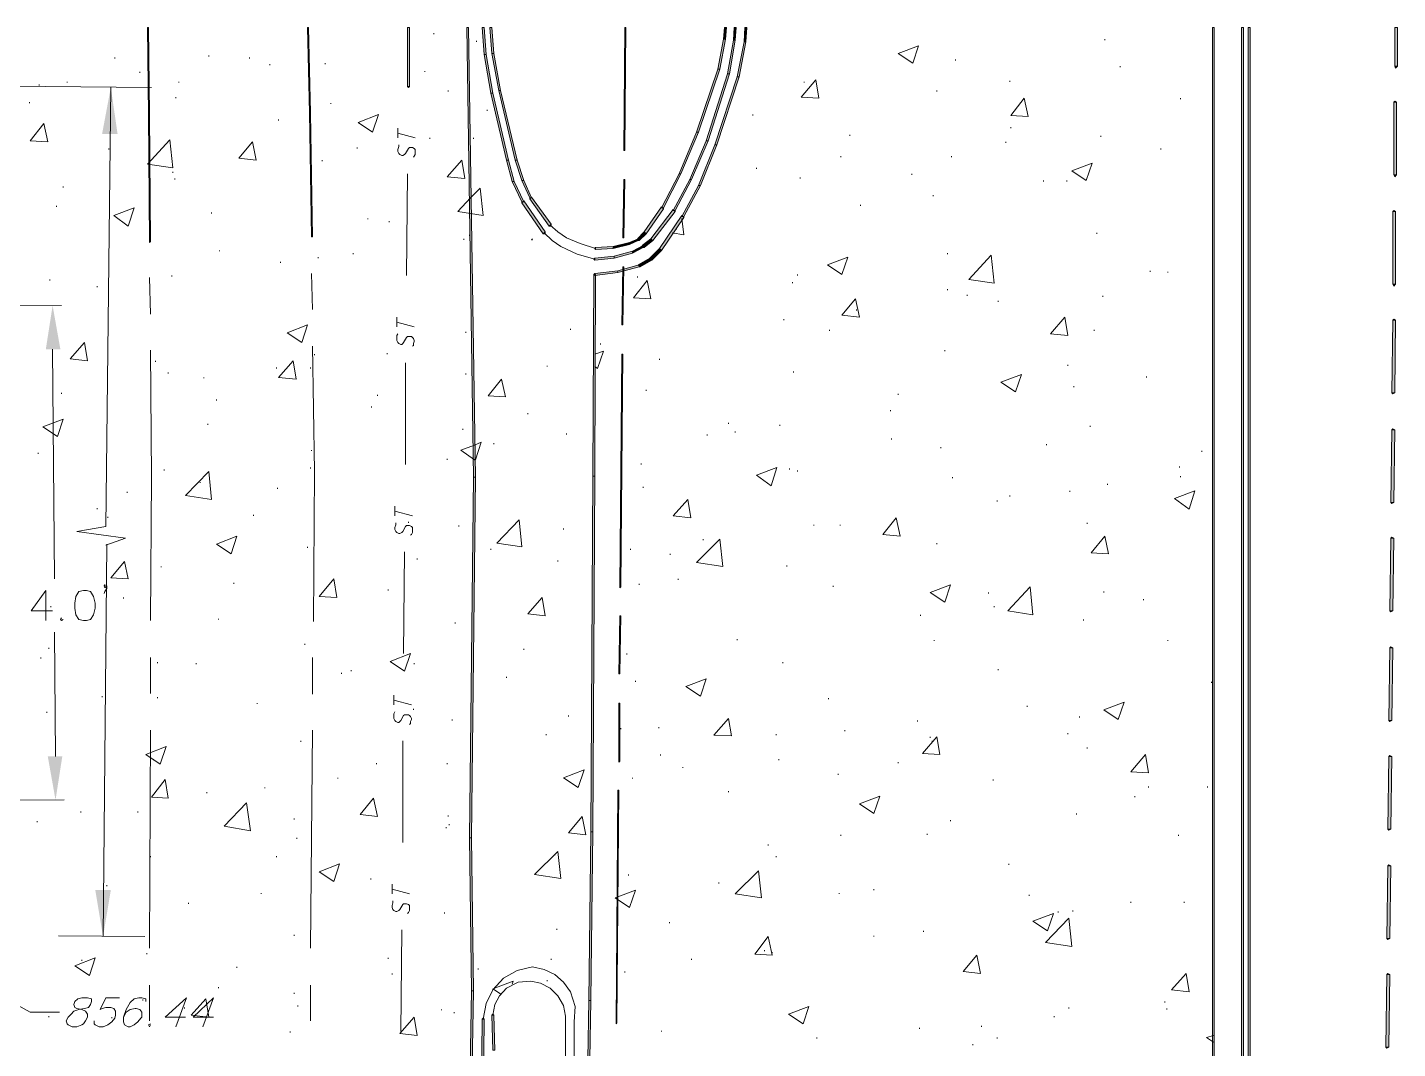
# Model space of a CAD drawing. Header units: inches. Extents: x 10 to 486, y 7 to 426.
# Drawn here: x 391.9 to 486.1, y 355.9 to 426.2 of the extents above; entities that cross this region are included whole.
import ezdxf

# ---------------------------------------------------------------- set-up
doc = ezdxf.new("R2010")
doc.units = ezdxf.units.IN
doc.header["$LTSCALE"] = 3
doc.header["$MEASUREMENT"] = 0
doc.layers.add('PDF_Geometry', color=7, linetype='Continuous', true_color=0x999999)
doc.layers.add('PDF_Solid Fills', color=7, linetype='Continuous')

msp = doc.modelspace()

# ---------------------------------------------------------------- hatches: boundary and pattern name
at = {"layer": 'PDF_Solid Fills', "true_color": 0x999999, "transparency": 33554559}
msp.add_hatch(color=253, dxfattribs=at).paths.add_polyline_path([(418.143, 422.083), (418.21, 422.083), (418.21, 426.15), (418.077, 426.15), (418.077, 422.083)])
at = {"layer": 'PDF_Solid Fills', "true_color": 0x767676, "transparency": 33554559}
for points in [[(473.477, 426.15), (473.41, 426.15), (473.41, 340.55), (473.543, 340.55), (473.543, 426.15)], [(475.477, 426.15), (475.41, 426.15), (475.41, 340.55), (475.543, 340.55), (475.543, 426.15)], [(475.943, 426.15), (475.877, 426.15), (475.877, 340.55), (476.01, 340.55), (476.01, 426.15)], [(439.477, 423.283), (439.543, 423.283), (439.943, 425.35), (439.81, 425.35), (439.41, 423.283)], [(440.143, 422.95), (440.21, 422.95), (440.61, 425.283), (440.477, 425.283), (440.077, 422.95)], [(440.81, 422.75), (440.877, 422.75), (441.343, 425.15), (441.21, 425.15), (440.743, 422.75)], [(423.877, 421.617), (423.943, 421.617), (423.477, 424.283), (423.343, 424.283), (423.81, 421.617)], [(424.41, 421.817), (424.477, 421.817), (424.01, 424.35), (423.877, 424.35), (424.343, 421.817)], [(438.01, 418.95), (438.077, 418.95), (439.543, 423.283), (439.41, 423.283), (437.943, 418.95)], [(438.677, 418.35), (438.743, 418.35), (440.21, 422.95), (440.077, 422.95), (438.61, 418.35)], [(439.277, 418.083), (439.343, 418.083), (440.877, 422.75), (440.743, 422.75), (439.21, 418.083)], [(424.943, 417.017), (425.01, 417.017), (423.943, 421.617), (423.81, 421.617), (424.877, 417.017)], [(425.543, 417.017), (425.61, 417.017), (424.477, 421.817), (424.343, 421.817), (425.477, 417.017)], [(436.81, 416.083), (436.877, 416.083), (438.077, 418.95), (437.943, 418.95), (436.743, 416.083)], [(437.543, 415.683), (437.61, 415.683), (438.743, 418.35), (438.61, 418.35), (437.477, 415.683)], [(438.143, 415.283), (438.21, 415.283), (439.343, 418.083), (439.21, 418.083), (438.077, 415.283)], [(425.343, 415.55), (425.41, 415.55), (425.01, 417.017), (424.877, 417.017), (425.277, 415.55)], [(426.01, 415.617), (426.077, 415.617), (425.61, 417.017), (425.477, 417.017), (425.943, 415.617)], [(426.01, 414.15), (426.077, 414.15), (425.41, 415.55), (425.277, 415.55), (425.943, 414.15)], [(426.543, 414.417), (426.61, 414.417), (426.077, 415.617), (425.943, 415.617), (426.477, 414.417)], [(435.61, 413.75), (435.677, 413.75), (436.877, 416.083), (436.743, 416.083), (435.543, 413.75)], [(436.41, 413.55), (436.477, 413.55), (437.61, 415.683), (437.477, 415.683), (436.343, 413.55)], [(427.877, 412.55), (427.943, 412.617), (426.61, 414.483), (426.543, 414.417), (426.477, 414.35), (427.81, 412.483)], [(437.01, 413.15), (437.077, 413.15), (438.21, 415.283), (438.077, 415.283), (436.943, 413.15)], [(427.477, 412.017), (427.543, 412.083), (426.077, 414.217), (426.01, 414.15), (425.943, 414.083), (427.41, 411.95)], [(434.41, 412.017), (434.477, 411.95), (435.677, 413.683), (435.61, 413.75), (435.543, 413.817), (434.343, 412.083)], [(434.877, 411.55), (434.943, 411.483), (436.477, 413.483), (436.41, 413.55), (436.343, 413.617), (434.81, 411.617)], [(435.477, 410.883), (435.543, 410.817), (437.077, 413.083), (437.01, 413.15), (436.943, 413.217), (435.41, 410.95)], [(433.943, 411.55), (434.01, 411.483), (434.477, 411.95), (434.41, 412.017), (434.343, 412.083), (433.877, 411.617)], [(431.01, 410.95), (431.01, 410.883), (432.21, 410.95), (432.21, 411.083), (431.01, 411.017)], [(432.21, 411.017), (432.21, 410.95), (433.343, 411.217), (433.343, 411.35), (432.21, 411.083)], [(432.277, 410.35), (432.277, 410.283), (433.543, 410.617), (433.543, 410.75), (432.277, 410.417)], [(433.343, 411.283), (433.343, 411.217), (433.943, 411.483), (433.943, 411.617), (433.343, 411.35)], [(433.543, 410.683), (433.543, 410.617), (434.277, 411.017), (434.277, 411.15), (433.543, 410.75)], [(434.277, 411.083), (434.343, 411.017), (434.943, 411.483), (434.877, 411.55), (434.81, 411.617), (434.21, 411.15)], [(434.81, 410.217), (434.877, 410.15), (435.543, 410.817), (435.477, 410.883), (435.41, 410.95), (434.743, 410.283)], [(430.943, 410.217), (430.943, 410.15), (432.277, 410.283), (432.277, 410.417), (430.943, 410.283)], [(432.543, 409.35), (432.543, 409.283), (434.01, 409.683), (434.01, 409.817), (432.543, 409.417)], [(434.01, 409.75), (434.077, 409.683), (434.877, 410.15), (434.81, 410.217), (434.743, 410.283), (433.943, 409.817)], [(430.877, 395.283), (430.943, 395.283), (431.01, 409.15), (430.877, 409.15), (430.81, 395.283)], [(430.943, 409.15), (430.943, 409.083), (432.543, 409.283), (432.543, 409.417), (430.943, 409.217)], [(422.41, 370.417), (422.477, 370.417), (422.743, 395.217), (422.61, 395.217), (422.343, 370.417)], [(430.743, 370.817), (430.81, 370.817), (430.943, 395.283), (430.81, 395.283), (430.677, 370.817)], [(422.543, 359.883), (422.61, 359.883), (422.477, 370.417), (422.343, 370.417), (422.477, 359.883)], [(430.61, 359.217), (430.677, 359.217), (430.81, 370.817), (430.677, 370.817), (430.543, 359.217)], [(422.277, 344.217), (422.343, 344.217), (422.61, 359.883), (422.477, 359.883), (422.21, 344.217)], [(430.343, 343.083), (430.41, 343.083), (430.677, 359.217), (430.543, 359.217), (430.277, 343.083)]]:
    msp.add_hatch(color=8, dxfattribs=at).paths.add_polyline_path(points)
at = {"layer": 'PDF_Solid Fills', "transparency": 33554559}
for points in [[(486.01, 423.483), (486.143, 423.483), (486.143, 426.15), (485.943, 426.15), (485.943, 423.483)], [(485.943, 416.017), (486.077, 416.017), (486.077, 421.017), (485.877, 421.017), (485.877, 416.017)], [(485.877, 408.483), (486.01, 408.483), (486.01, 413.483), (485.81, 413.483), (485.81, 408.483)], [(485.81, 401.017), (485.943, 401.017), (486.01, 406.017), (485.81, 406.017), (485.743, 401.017)], [(485.743, 393.483), (485.877, 393.483), (485.943, 398.483), (485.743, 398.483), (485.677, 393.483)], [(485.677, 386.017), (485.81, 386.017), (485.877, 391.017), (485.677, 391.017), (485.61, 386.017)], [(485.61, 378.483), (485.743, 378.483), (485.81, 383.483), (485.61, 383.483), (485.543, 378.483)], [(485.543, 371.017), (485.677, 371.017), (485.743, 376.017), (485.543, 376.017), (485.477, 371.017)], [(485.477, 363.483), (485.61, 363.483), (485.677, 368.483), (485.477, 368.483), (485.41, 363.483)], [(485.41, 356.017), (485.543, 356.017), (485.61, 361.017), (485.41, 361.017), (485.343, 356.017)]]:
    msp.add_hatch(color=256, dxfattribs=at).paths.add_polyline_path(points)

# ---------------------------------------------------------------- linework, layer by layer
at = {"layer": 'PDF_Geometry', "color": 7, "lineweight": 5}
for points in [[(400.343, 420.15), (400.277, 426.15), (400.21, 426.15), (400.277, 420.15)], [(411.41, 420.283), (411.277, 426.15), (411.21, 426.15), (411.343, 420.283)], [(433.01, 417.683), (433.077, 426.15), (433.01, 426.15), (432.943, 417.683)], [(486.01, 423.483), (486.143, 423.483), (486.143, 426.15), (485.943, 426.15), (485.943, 423.483)], [(400.41, 411.417), (400.343, 420.15), (400.277, 420.15), (400.343, 411.417)], [(411.543, 411.75), (411.41, 420.283), (411.343, 420.283), (411.477, 411.75)], [(485.943, 416.017), (486.077, 416.017), (486.077, 421.017), (485.877, 421.017), (485.877, 416.017)], [(432.943, 411.683), (433.01, 415.683), (432.943, 415.683), (432.877, 411.683)], [(485.877, 408.483), (486.01, 408.483), (486.01, 413.483), (485.81, 413.483), (485.81, 408.483)], [(432.877, 405.683), (432.943, 409.683), (432.877, 409.683), (432.81, 405.683)], [(485.81, 401.017), (485.943, 401.017), (486.01, 406.017), (485.81, 406.017), (485.743, 401.017)], [(432.743, 387.683), (432.877, 403.683), (432.81, 403.683), (432.677, 387.683)], [(485.743, 393.483), (485.877, 393.483), (485.943, 398.483), (485.743, 398.483), (485.677, 393.483)], [(485.677, 386.017), (485.81, 386.017), (485.877, 391.017), (485.677, 391.017), (485.61, 386.017)], [(432.677, 381.683), (432.743, 385.683), (432.677, 385.683), (432.61, 381.683)], [(485.61, 378.483), (485.743, 378.483), (485.81, 383.483), (485.61, 383.483), (485.543, 378.483)], [(432.61, 379.683), (432.61, 375.683), (432.677, 375.683), (432.677, 379.683)], [(485.543, 371.017), (485.677, 371.017), (485.743, 376.017), (485.543, 376.017), (485.477, 371.017)], [(432.477, 357.683), (432.61, 373.683), (432.543, 373.683), (432.41, 357.683)], [(485.477, 363.483), (485.61, 363.483), (485.677, 368.483), (485.477, 368.483), (485.41, 363.483)], [(485.41, 356.017), (485.543, 356.017), (485.61, 361.017), (485.41, 361.017), (485.343, 356.017)]]:
    msp.add_lwpolyline(points, close=True, dxfattribs=at)
for points in [[(400.21, 426.15), (400.277, 426.15)], [(411.21, 426.15), (411.277, 426.15)], [(433.01, 426.15), (433.077, 426.15)], [(486.143, 423.483), (486.01, 423.35), (485.943, 423.483)], [(485.877, 421.017), (485.943, 421.083), (486.077, 421.017)], [(400.343, 420.15), (400.343, 420.15)], [(411.41, 420.283), (411.41, 420.283)], [(433.01, 417.683), (432.943, 417.683)], [(432.943, 415.683), (433.01, 415.683)], [(486.077, 416.017), (485.943, 415.883), (485.877, 416.017)], [(485.81, 413.483), (485.877, 413.55), (486.01, 413.483)], [(411.543, 411.75), (411.477, 411.75)], [(432.943, 411.683), (432.877, 411.683)], [(400.41, 411.417), (400.343, 411.35), (400.343, 411.417)], [(432.877, 409.683), (432.943, 409.683)], [(486.01, 408.483), (485.877, 408.35), (485.81, 408.483)], [(485.81, 406.017), (485.877, 406.083), (486.01, 406.017)], [(432.877, 405.683), (432.81, 405.683)], [(432.81, 403.683), (432.877, 403.683)], [(485.943, 401.017), (485.81, 400.95), (485.743, 401.017)], [(485.743, 398.483), (485.81, 398.55), (485.943, 398.483)], [(485.877, 393.483), (485.743, 393.417), (485.677, 393.483)], [(485.677, 391.017), (485.743, 391.083), (485.877, 391.017)], [(432.743, 387.683), (432.677, 387.617), (432.677, 387.683)], [(432.677, 385.683), (432.743, 385.683)], [(485.81, 386.017), (485.677, 385.95), (485.61, 386.017)], [(485.61, 383.483), (485.677, 383.55), (485.81, 383.483)], [(432.677, 381.683), (432.61, 381.683)], [(432.61, 379.683), (432.677, 379.683)], [(485.743, 378.483), (485.61, 378.417), (485.543, 378.483)], [(485.543, 376.017), (485.61, 376.083), (485.743, 376.017)], [(432.677, 375.683), (432.61, 375.617), (432.61, 375.683)], [(432.543, 373.683), (432.61, 373.683)], [(485.677, 371.017), (485.543, 370.95), (485.477, 371.017)], [(485.477, 368.483), (485.543, 368.55), (485.677, 368.483)], [(485.61, 363.483), (485.477, 363.417), (485.41, 363.483)], [(485.41, 361.017), (485.477, 361.083), (485.61, 361.017)], [(432.477, 357.683), (432.41, 357.617), (432.41, 357.683)], [(485.543, 356.017), (485.41, 355.95), (485.343, 356.017)]]:
    msp.add_lwpolyline(points, dxfattribs=at)
at = {"layer": 'PDF_Geometry', "lineweight": 5}
msp.add_lwpolyline([(418.143, 422.083), (418.21, 422.083), (418.21, 426.15), (418.077, 426.15), (418.077, 422.083)], close=True, dxfattribs=at)
at = {"layer": 'PDF_Geometry', "color": 8, "lineweight": 5, "true_color": 0x767676}
for points in [[(422.677, 395.217), (422.743, 395.217), (422.277, 426.15), (422.143, 426.15), (422.61, 395.217)], [(423.41, 424.283), (423.477, 424.283), (423.343, 426.15), (423.21, 426.15), (423.343, 424.283)], [(423.943, 424.35), (424.01, 424.35), (423.877, 426.15), (423.743, 426.15), (423.877, 424.35)], [(439.877, 425.35), (439.943, 425.35), (440.01, 426.15), (439.877, 426.15), (439.81, 425.35)], [(440.543, 425.283), (440.61, 425.283), (440.677, 426.15), (440.543, 426.15), (440.477, 425.283)], [(441.277, 425.15), (441.343, 425.15), (441.41, 426.15), (441.277, 426.15), (441.21, 425.15)], [(473.477, 426.15), (473.41, 426.15), (473.41, 340.55), (473.543, 340.55), (473.543, 426.15)], [(475.477, 426.15), (475.41, 426.15), (475.41, 340.55), (475.543, 340.55), (475.543, 426.15)], [(475.943, 426.15), (475.877, 426.15), (475.877, 340.55), (476.01, 340.55), (476.01, 426.15)], [(439.477, 423.283), (439.543, 423.283), (439.943, 425.35), (439.81, 425.35), (439.41, 423.283)], [(440.143, 422.95), (440.21, 422.95), (440.61, 425.283), (440.477, 425.283), (440.077, 422.95)], [(440.81, 422.75), (440.877, 422.75), (441.343, 425.15), (441.21, 425.15), (440.743, 422.75)], [(423.877, 421.617), (423.943, 421.617), (423.477, 424.283), (423.343, 424.283), (423.81, 421.617)], [(424.41, 421.817), (424.477, 421.817), (424.01, 424.35), (423.877, 424.35), (424.343, 421.817)], [(438.01, 418.95), (438.077, 418.95), (439.543, 423.283), (439.41, 423.283), (437.943, 418.95)], [(438.677, 418.35), (438.743, 418.35), (440.21, 422.95), (440.077, 422.95), (438.61, 418.35)], [(439.277, 418.083), (439.343, 418.083), (440.877, 422.75), (440.743, 422.75), (439.21, 418.083)], [(424.943, 417.017), (425.01, 417.017), (423.943, 421.617), (423.81, 421.617), (424.877, 417.017)], [(425.543, 417.017), (425.61, 417.017), (424.477, 421.817), (424.343, 421.817), (425.477, 417.017)], [(436.81, 416.083), (436.877, 416.083), (438.077, 418.95), (437.943, 418.95), (436.743, 416.083)], [(437.543, 415.683), (437.61, 415.683), (438.743, 418.35), (438.61, 418.35), (437.477, 415.683)], [(438.143, 415.283), (438.21, 415.283), (439.343, 418.083), (439.21, 418.083), (438.077, 415.283)], [(425.343, 415.55), (425.41, 415.55), (425.01, 417.017), (424.877, 417.017), (425.277, 415.55)], [(426.01, 415.617), (426.077, 415.617), (425.61, 417.017), (425.477, 417.017), (425.943, 415.617)], [(426.01, 414.15), (426.077, 414.15), (425.41, 415.55), (425.277, 415.55), (425.943, 414.15)], [(426.543, 414.417), (426.61, 414.417), (426.077, 415.617), (425.943, 415.617), (426.477, 414.417)], [(435.61, 413.75), (435.677, 413.75), (436.877, 416.083), (436.743, 416.083), (435.543, 413.75)], [(436.41, 413.55), (436.477, 413.55), (437.61, 415.683), (437.477, 415.683), (436.343, 413.55)], [(427.877, 412.55), (427.943, 412.617), (426.61, 414.483), (426.543, 414.417), (426.477, 414.35), (427.81, 412.483)], [(437.01, 413.15), (437.077, 413.15), (438.21, 415.283), (438.077, 415.283), (436.943, 413.15)], [(427.477, 412.017), (427.543, 412.083), (426.077, 414.217), (426.01, 414.15), (425.943, 414.083), (427.41, 411.95)], [(434.41, 412.017), (434.477, 411.95), (435.677, 413.683), (435.61, 413.75), (435.543, 413.817), (434.343, 412.083)], [(434.877, 411.55), (434.943, 411.483), (436.477, 413.483), (436.41, 413.55), (436.343, 413.617), (434.81, 411.617)], [(435.477, 410.883), (435.543, 410.817), (437.077, 413.083), (437.01, 413.15), (436.943, 413.217), (435.41, 410.95)], [(433.943, 411.55), (434.01, 411.483), (434.477, 411.95), (434.41, 412.017), (434.343, 412.083), (433.877, 411.617)], [(434.477, 411.95), (434.477, 411.95), (434.41, 412.017)], [(431.01, 410.95), (431.01, 410.883), (432.21, 410.95), (432.21, 411.083), (431.01, 411.017)], [(432.21, 411.017), (432.21, 410.95), (433.343, 411.217), (433.343, 411.35), (432.21, 411.083)], [(432.277, 410.35), (432.277, 410.283), (433.543, 410.617), (433.543, 410.75), (432.277, 410.417)], [(433.343, 411.283), (433.343, 411.217), (433.943, 411.483), (433.943, 411.617), (433.343, 411.35)], [(433.543, 410.683), (433.543, 410.617), (434.277, 411.017), (434.277, 411.15), (433.543, 410.75)], [(434.277, 411.083), (434.343, 411.017), (434.943, 411.483), (434.877, 411.55), (434.81, 411.617), (434.21, 411.15)], [(434.81, 410.217), (434.877, 410.15), (435.543, 410.817), (435.477, 410.883), (435.41, 410.95), (434.743, 410.283)], [(434.943, 411.483), (434.943, 411.483), (434.877, 411.55)], [(435.543, 410.817), (435.543, 410.817), (435.477, 410.883)], [(430.943, 410.217), (430.943, 410.15), (432.277, 410.283), (432.277, 410.417), (430.943, 410.283)], [(432.543, 409.35), (432.543, 409.283), (434.01, 409.683), (434.01, 409.817), (432.543, 409.417)], [(434.01, 409.75), (434.077, 409.683), (434.877, 410.15), (434.81, 410.217), (434.743, 410.283), (433.943, 409.817)], [(434.877, 410.15), (434.877, 410.15), (434.81, 410.217)], [(430.877, 395.283), (430.943, 395.283), (431.01, 409.15), (430.877, 409.15), (430.81, 395.283)], [(430.943, 409.15), (430.943, 409.083), (432.543, 409.283), (432.543, 409.417), (430.943, 409.217)], [(422.41, 370.417), (422.477, 370.417), (422.743, 395.217), (422.61, 395.217), (422.343, 370.417)], [(430.743, 370.817), (430.81, 370.817), (430.943, 395.283), (430.81, 395.283), (430.677, 370.817)], [(422.543, 359.883), (422.61, 359.883), (422.477, 370.417), (422.343, 370.417), (422.477, 359.883)], [(430.61, 359.217), (430.677, 359.217), (430.81, 370.817), (430.677, 370.817), (430.543, 359.217)], [(422.277, 344.217), (422.343, 344.217), (422.61, 359.883), (422.477, 359.883), (422.21, 344.217)], [(430.343, 343.083), (430.41, 343.083), (430.677, 359.217), (430.543, 359.217), (430.277, 343.083)], [(423.943, 355.817), (424.077, 355.817), (424.01, 358.217), (423.877, 358.217)], [(423.077, 344.15), (423.21, 344.15), (423.343, 357.95), (423.21, 357.95)]]:
    msp.add_lwpolyline(points, close=True, dxfattribs=at)
at = {"layer": 'PDF_Geometry', "lineweight": 13}
for points in [[(419.877, 425.75), (419.877, 425.683)], [(422.81, 425.217), (422.81, 425.15)], [(466.01, 425.35), (466.01, 425.283)], [(397.943, 424.083), (397.943, 424.017)], [(404.41, 424.217), (404.41, 424.15)], [(407.21, 424.083), (407.21, 424.017)], [(455.743, 423.95), (455.743, 423.883)], [(399.677, 423.083), (399.677, 423.017)], [(408.61, 423.617), (408.61, 423.55)], [(412.41, 423.683), (412.41, 423.617)], [(419.277, 423.15), (419.277, 423.083)], [(467.077, 423.483), (467.077, 423.417)], [(392.743, 422.217), (392.743, 422.15)], [(394.677, 422.417), (394.677, 422.35)], [(402.343, 422.417), (402.343, 422.35)], [(445.343, 422.417), (445.343, 422.35)], [(459.477, 422.483), (459.477, 422.417)], [(402.143, 421.35), (402.143, 421.283)], [(420.877, 421.817), (420.877, 421.75)], [(454.477, 421.817), (454.477, 421.75)], [(471.21, 421.283), (471.21, 421.217)], [(392.077, 421.017), (392.077, 420.95)], [(412.81, 420.95), (412.81, 420.883)], [(423.543, 420.483), (423.543, 420.417)], [(441.81, 420.15), (441.81, 420.083)], [(409.21, 419.817), (409.21, 419.75)], [(417.41, 418.55), (417.41, 419.217)], [(459.543, 419.283), (459.543, 419.217)], [(418.61, 418.55), (417.41, 418.883)], [(419.61, 418.55), (419.61, 418.483)], [(422.61, 418.55), (422.61, 418.483)], [(448.477, 418.75), (448.477, 418.683)], [(459.21, 418.283), (459.21, 418.217)], [(465.743, 418.683), (465.743, 418.617)], [(397.543, 417.817), (397.543, 417.75)], [(414.61, 417.883), (414.61, 417.817)], [(418.477, 417.217), (418.543, 417.283), (418.61, 417.417), (418.61, 417.75), (418.543, 417.817), (418.41, 417.883), (418.21, 417.883), (418.143, 417.817), (417.943, 417.483), (417.877, 417.417), (417.743, 417.35), (417.677, 417.35), (417.543, 417.417), (417.477, 417.483), (417.41, 417.617), (417.41, 417.75), (417.477, 417.95), (417.477, 418.083)], [(469.877, 417.817), (469.877, 417.75)], [(412.21, 417.017), (412.21, 416.95)], [(442.077, 416.483), (442.077, 416.417)], [(447.877, 417.283), (447.877, 417.217)], [(455.477, 417.283), (455.477, 417.217)], [(401.943, 416.217), (401.943, 416.15)], [(402.077, 415.75), (402.077, 415.683)], [(418.01, 409.083), (418.077, 416.083)], [(445.077, 415.817), (445.077, 415.75)], [(452.743, 416.083), (452.743, 416.017)], [(461.81, 415.617), (461.81, 415.55)], [(463.41, 415.617), (463.41, 415.55)], [(394.41, 415.217), (394.41, 415.15)], [(454.21, 414.617), (454.21, 414.55)], [(393.943, 413.883), (393.943, 413.817)], [(449.21, 413.95), (449.21, 413.883)], [(404.61, 413.417), (404.61, 413.35)], [(415.343, 413.017), (415.343, 412.95)], [(416.81, 412.817), (416.81, 412.75)], [(436.277, 412.017), (437.077, 411.883), (436.943, 413.017)], [(422.343, 411.883), (422.343, 411.817)], [(436.543, 412.283), (436.543, 412.217)], [(465.477, 412.017), (465.477, 411.95)], [(405.143, 410.817), (405.143, 410.75)], [(421.943, 411.617), (421.943, 411.55)], [(426.677, 411.55), (426.61, 411.55), (426.677, 411.617)], [(409.343, 410.017), (409.343, 409.95)], [(411.943, 410.35), (411.943, 410.283)], [(414.343, 410.617), (414.343, 410.55)], [(455.21, 410.617), (455.21, 410.55)], [(401.877, 409.083), (401.877, 409.017)], [(433.877, 409.017), (433.877, 408.95)], [(444.877, 409.15), (444.877, 409.083)], [(469.143, 409.417), (469.143, 409.35)], [(470.343, 409.35), (470.343, 409.283)], [(393.477, 408.817), (393.477, 408.75)], [(396.743, 408.35), (396.743, 408.283)], [(444.543, 408.617), (444.543, 408.55)], [(455.21, 408.15), (455.21, 408.083)], [(434.743, 407.883), (434.743, 407.817)], [(456.543, 407.75), (456.543, 407.683)], [(458.677, 407.35), (458.677, 407.283)], [(465.877, 407.683), (465.877, 407.617)], [(417.343, 405.55), (417.343, 406.217)], [(443.943, 406.083), (443.943, 406.017)], [(448.943, 406.75), (448.943, 406.683)], [(418.543, 405.55), (417.343, 405.883)], [(418.41, 404.217), (418.477, 404.283), (418.477, 404.417), (418.543, 404.55), (418.543, 404.617), (418.477, 404.75), (418.41, 404.817), (418.343, 404.883), (418.077, 404.883), (418.01, 404.817), (417.81, 404.483), (417.743, 404.417), (417.677, 404.35), (417.61, 404.35), (417.477, 404.417), (417.41, 404.483), (417.343, 404.617), (417.343, 404.95), (417.41, 405.083)], [(422.077, 405.217), (422.077, 405.15)], [(429.277, 405.417), (429.277, 405.35)], [(447.077, 405.35), (447.077, 405.283)], [(465.277, 405.35), (465.277, 405.283)], [(431.343, 404.417), (431.343, 404.35)], [(400.743, 403.217), (400.743, 403.15)], [(411.677, 403.683), (411.677, 403.617)], [(416.677, 403.75), (416.677, 403.683)], [(430.943, 403.683), (431.543, 403.883), (431.143, 402.683), (430.943, 402.817)], [(435.41, 403.35), (435.41, 403.283)], [(455.01, 403.95), (455.01, 403.883)], [(401.61, 402.417), (401.61, 402.35)], [(409.077, 402.75), (409.077, 402.683)], [(411.41, 402.75), (411.41, 402.683)], [(417.943, 396.083), (417.943, 403.083)], [(422.077, 402.35), (422.077, 402.283)], [(427.677, 402.883), (427.677, 402.817)], [(444.61, 402.483), (444.61, 402.417)], [(463.477, 402.95), (463.477, 402.883)], [(404.077, 402.083), (404.077, 402.017)], [(463.877, 401.483), (463.877, 401.417)], [(468.877, 402.15), (468.877, 402.083)], [(394.277, 401.017), (394.277, 400.95)], [(404.943, 400.55), (404.943, 400.483)], [(416.01, 400.883), (416.01, 400.817)], [(434.477, 401.217), (434.477, 401.15)], [(451.81, 400.95), (451.81, 400.883)], [(415.61, 400.083), (415.61, 400.017)], [(426.343, 399.617), (426.343, 399.55)], [(451.277, 399.817), (451.277, 399.75)], [(404.343, 398.883), (404.343, 398.817)], [(421.877, 398.55), (421.877, 398.483)], [(440.143, 398.95), (440.143, 398.883)], [(443.677, 398.817), (443.677, 398.75)], [(465.01, 398.75), (465.01, 398.683)], [(424.01, 397.55), (424.01, 397.483)], [(429.01, 398.217), (429.01, 398.15)], [(438.677, 398.15), (438.677, 398.083)], [(440.61, 398.35), (440.61, 398.283)], [(451.343, 397.883), (451.343, 397.817)], [(392.677, 396.883), (392.677, 396.817)], [(411.477, 397.083), (411.477, 397.017)], [(454.743, 397.283), (454.743, 397.217)], [(462.01, 397.483), (462.01, 397.417)], [(472.677, 397.017), (472.677, 396.95)], [(401.343, 395.75), (401.343, 395.683)], [(411.41, 395.883), (411.41, 395.817)], [(420.81, 396.483), (420.81, 396.417)], [(434.143, 396.15), (434.143, 396.083)], [(444.343, 395.817), (444.343, 395.75)], [(444.877, 395.683), (444.877, 395.617)], [(471.143, 395.95), (471.143, 395.883)], [(403.81, 394.883), (403.81, 394.817)], [(455.543, 395.217), (455.543, 395.15)], [(466.21, 394.75), (466.21, 394.683)], [(471.21, 395.283), (471.21, 395.217)], [(398.81, 394.217), (398.81, 394.15)], [(409.143, 394.483), (409.143, 394.417)], [(434.277, 394.55), (434.277, 394.483)], [(459.477, 393.95), (459.477, 393.883)], [(463.61, 394.283), (463.61, 394.217)], [(396.743, 393.083), (396.743, 393.017)], [(417.21, 392.55), (417.21, 393.217)], [(418.41, 392.55), (417.21, 392.883)], [(458.61, 393.617), (458.61, 393.55)], [(397.477, 392.483), (397.477, 392.417)], [(407.477, 392.617), (407.477, 392.55)], [(418.277, 391.217), (418.343, 391.283), (418.41, 391.417), (418.41, 391.75), (418.343, 391.817), (418.21, 391.883), (418.01, 391.883), (417.943, 391.817), (417.743, 391.483), (417.677, 391.417), (417.543, 391.35), (417.477, 391.35), (417.343, 391.417), (417.277, 391.483), (417.21, 391.617), (417.21, 391.75), (417.277, 391.95), (417.277, 392.083)], [(418.143, 392.15), (418.143, 392.083)], [(421.61, 391.883), (421.61, 391.817)], [(446.01, 391.95), (446.01, 391.883)], [(447.81, 391.95), (447.81, 391.883)], [(464.81, 392.083), (464.81, 392.017)], [(428.81, 391.683), (428.81, 391.617)], [(438.41, 390.95), (438.41, 390.883)], [(411.21, 390.417), (411.21, 390.35)], [(417.81, 383.083), (417.877, 390.083)], [(423.81, 390.283), (423.81, 390.217)], [(433.41, 390.283), (433.41, 390.217)], [(454.477, 390.683), (454.477, 390.617)], [(401.143, 389.083), (401.143, 389.017)], [(418.743, 389.617), (418.743, 389.55)], [(428.41, 389.483), (428.41, 389.417)], [(436.143, 389.95), (436.143, 389.883)], [(444.143, 389.15), (444.143, 389.083)], [(436.677, 388.217), (436.677, 388.15)], [(406.143, 387.95), (406.143, 387.883)], [(416.743, 387.483), (416.743, 387.417)], [(434.01, 387.883), (434.01, 387.817)], [(447.343, 387.75), (447.343, 387.683)], [(458.01, 387.283), (458.01, 387.217)], [(465.943, 387.35), (465.943, 387.283)], [(393.543, 386.35), (393.543, 386.283)], [(398.543, 386.95), (398.543, 386.883)], [(458.41, 386.35), (458.41, 386.283)], [(468.677, 386.817), (468.677, 386.75)], [(405.077, 385.483), (405.077, 385.417)], [(453.343, 385.75), (453.343, 385.683)], [(464.543, 385.417), (464.543, 385.35)], [(421.343, 385.217), (421.343, 385.15)], [(393.41, 383.483), (393.41, 383.417)], [(411.01, 383.75), (411.01, 383.683)], [(426.077, 383.417), (426.077, 383.35)], [(440.743, 384.083), (440.743, 384.017)], [(454.277, 384.017), (454.277, 383.95)], [(470.343, 384.017), (470.343, 383.95)], [(392.877, 382.817), (392.877, 382.75)], [(400.877, 382.483), (400.877, 382.417)], [(433.143, 383.083), (433.143, 383.017)], [(443.877, 382.483), (443.877, 382.417)], [(403.543, 382.417), (403.543, 382.35)], [(413.543, 381.75), (413.543, 381.683)], [(414.21, 381.95), (414.21, 381.883)], [(418.543, 382.417), (418.543, 382.35)], [(458.677, 382.017), (458.677, 381.95)], [(424.877, 381.483), (424.877, 381.417)], [(433.743, 381.217), (433.743, 381.15)], [(473.343, 381.15), (473.343, 381.083)], [(397.077, 380.15), (397.077, 380.083)], [(400.877, 380.083), (400.877, 380.017)], [(407.743, 379.683), (407.743, 379.617)], [(417.143, 379.55), (417.143, 380.217)], [(418.343, 379.55), (417.143, 379.883)], [(447.01, 380.017), (447.01, 379.95)], [(393.277, 379.083), (393.277, 379.017)], [(418.21, 378.217), (418.277, 378.283), (418.277, 378.417), (418.343, 378.55), (418.343, 378.617), (418.277, 378.75), (418.21, 378.817), (418.143, 378.883), (417.877, 378.883), (417.81, 378.817), (417.61, 378.483), (417.543, 378.417), (417.477, 378.35), (417.41, 378.35), (417.277, 378.417), (417.21, 378.483), (417.143, 378.617), (417.143, 378.95), (417.21, 379.083)], [(418.477, 379.283), (418.477, 379.217)], [(429.143, 378.817), (429.143, 378.75)], [(460.677, 379.483), (460.677, 379.417)], [(464.277, 378.75), (464.277, 378.683)], [(421.143, 378.55), (421.143, 378.483)], [(432.743, 377.95), (432.743, 377.883)], [(435.343, 378.017), (435.343, 377.95)], [(448.143, 377.817), (448.143, 377.75)], [(453.143, 378.483), (453.143, 378.417)], [(410.743, 377.083), (410.743, 377.017)], [(417.743, 370.083), (417.743, 377.083)], [(427.61, 377.55), (427.61, 377.483)], [(443.41, 377.55), (443.41, 377.483)], [(454.01, 377.35), (454.01, 377.283)], [(454.143, 377.083), (454.143, 377.017)], [(463.477, 377.617), (463.477, 377.55)], [(435.477, 376.15), (435.477, 376.083)], [(464.81, 376.617), (464.81, 376.55)], [(400.61, 375.817), (400.61, 375.75)], [(415.943, 375.55), (415.943, 375.483)], [(420.81, 375.55), (420.81, 375.483)], [(437.01, 375.283), (437.01, 375.217)], [(443.61, 375.817), (443.61, 375.75)], [(451.81, 375.617), (451.81, 375.55)], [(413.277, 374.55), (413.277, 374.483)], [(433.543, 374.55), (433.543, 374.483)], [(447.677, 374.817), (447.677, 374.75)], [(458.343, 374.417), (458.343, 374.35)], [(404.277, 373.55), (404.277, 373.483)], [(408.277, 373.883), (408.277, 373.817)], [(440.143, 373.617), (440.143, 373.55)], [(468.077, 373.283), (468.077, 373.217)], [(469.01, 373.95), (469.01, 373.883)], [(473.077, 373.95), (473.077, 373.883)], [(395.61, 372.217), (395.61, 372.15)], [(399.543, 372.217), (399.543, 372.15)], [(392.61, 371.55), (392.61, 371.483)], [(410.277, 371.75), (410.277, 371.683)], [(420.743, 371.15), (420.743, 371.083)], [(420.877, 371.95), (420.877, 371.883)], [(420.943, 371.35), (420.943, 371.283)], [(455.41, 371.617), (455.41, 371.55)], [(464.077, 372.083), (464.077, 372.017)], [(410.477, 370.417), (410.477, 370.35)], [(447.877, 370.617), (447.877, 370.55)], [(453.81, 370.683), (453.81, 370.617)], [(471.077, 370.617), (471.077, 370.55)], [(428.21, 369.283), (428.21, 369.217)], [(442.877, 369.95), (442.877, 369.883)], [(400.41, 369.15), (400.41, 369.083)], [(409.077, 369.15), (409.077, 369.083)], [(443.41, 369.15), (443.41, 369.083)], [(459.41, 368.617), (459.41, 368.55)], [(415.543, 367.617), (415.543, 367.55)], [(433.277, 367.883), (433.277, 367.817)], [(397.41, 367.15), (397.41, 367.083)], [(408.01, 366.617), (408.01, 366.55)], [(417.01, 366.55), (417.01, 367.217)], [(418.21, 366.55), (417.01, 366.883)], [(439.477, 367.35), (439.477, 367.283)], [(447.743, 366.617), (447.743, 366.55)], [(450.143, 366.883), (450.143, 366.817)], [(460.81, 366.483), (460.81, 366.417)], [(403.01, 365.95), (403.01, 365.883)], [(418.077, 365.217), (418.143, 365.283), (418.21, 365.417), (418.21, 365.75), (418.143, 365.817), (418.01, 365.883), (417.81, 365.883), (417.743, 365.817), (417.543, 365.483), (417.477, 365.417), (417.343, 365.35), (417.277, 365.35), (417.143, 365.417), (417.077, 365.483), (417.01, 365.617), (417.01, 365.75), (417.077, 365.95), (417.077, 366.083)], [(467.81, 366.017), (467.81, 365.95)], [(471.477, 366.017), (471.477, 365.95)], [(420.61, 365.283), (420.61, 365.217)], [(436.077, 364.617), (436.077, 364.55)], [(462.81, 365.35), (462.81, 365.283)], [(463.81, 365.417), (463.81, 365.35)], [(410.277, 363.75), (410.277, 363.683)], [(417.61, 357.083), (417.677, 364.083)], [(428.343, 364.15), (428.343, 364.083)], [(450.143, 363.683), (450.143, 363.617)], [(453.543, 364.017), (453.543, 363.95)], [(442.61, 362.683), (442.61, 362.617)], [(395.677, 362.017), (395.677, 361.95)], [(400.143, 362.483), (400.143, 362.417)], [(416.743, 362.15), (416.743, 362.083)], [(427.943, 362.083), (427.943, 362.017)], [(437.61, 362.083), (437.61, 362.017)], [(443.143, 362.55), (443.143, 362.483)], [(406.343, 361.55), (406.343, 361.483)], [(417.01, 361.083), (417.01, 361.017)], [(422.943, 361.417), (422.943, 361.35)], [(433.01, 361.217), (433.01, 361.15)], [(405.077, 360.15), (405.077, 360.083)], [(424.477, 359.683), (423.943, 360.017), (425.343, 360.55), (425.277, 360.35)], [(427.677, 360.617), (427.677, 360.55)], [(399.877, 359.283), (399.877, 359.217)], [(410.277, 359.75), (410.277, 359.683)], [(470.143, 359.15), (470.143, 359.083)], [(393.41, 358.15), (393.41, 358.083)], [(397.743, 358.083), (397.743, 358.017)], [(402.743, 358.75), (402.743, 358.683)], [(410.543, 358.883), (410.543, 358.817)], [(420.41, 358.617), (420.41, 358.55)], [(421.277, 358.417), (421.277, 358.35)], [(462.543, 358.15), (462.543, 358.083)], [(463.543, 358.75), (463.543, 358.683)], [(470.277, 358.683), (470.277, 358.617)], [(410.01, 357.083), (410.01, 357.017)], [(435.543, 357.15), (435.543, 357.083)], [(453.277, 357.35), (453.277, 357.283)], [(457.543, 357.483), (457.543, 357.417)], [(446.21, 356.683), (446.21, 356.617)], [(456.943, 356.217), (456.943, 356.15)], [(458.61, 356.683), (458.61, 356.617)], [(473.477, 356.35), (473.01, 356.683), (473.477, 356.817)]]:
    msp.add_lwpolyline(points, dxfattribs=at)
at = {"layer": 'PDF_Geometry', "color": 8, "lineweight": 5, "true_color": 0x767676}
for points in [[(439.943, 425.35), (439.943, 425.35)], [(440.61, 425.283), (440.61, 425.283)], [(441.343, 425.15), (441.343, 425.15)], [(423.343, 424.283), (423.343, 424.283)], [(423.877, 424.35), (423.877, 424.35)], [(439.543, 423.283), (439.543, 423.283)], [(440.21, 422.95), (440.21, 422.95)], [(440.877, 422.75), (440.877, 422.75)], [(423.81, 421.617), (423.81, 421.617)], [(424.343, 421.817), (424.343, 421.817)], [(438.077, 418.95), (438.077, 418.95)], [(438.743, 418.35), (438.743, 418.35)], [(439.343, 418.083), (439.343, 418.083)], [(424.877, 417.017), (424.877, 417.017)], [(425.477, 417.017), (425.477, 417.017)], [(425.277, 415.55), (425.277, 415.55)], [(425.943, 415.617), (425.943, 415.617)], [(436.877, 416.083), (436.877, 416.083)], [(437.61, 415.683), (437.61, 415.683)], [(438.21, 415.283), (438.21, 415.283)], [(425.943, 414.083), (425.943, 414.15)], [(426.477, 414.35), (426.477, 414.417)], [(435.677, 413.683), (435.677, 413.75)], [(436.477, 413.483), (436.477, 413.55)], [(427.943, 412.617), (427.943, 412.483), (427.81, 412.483)], [(437.077, 413.083), (437.077, 413.15)], [(427.543, 412.083), (427.543, 411.95), (427.41, 411.95)], [(434.477, 411.95), (434.477, 411.95)], [(431.01, 410.883), (430.943, 410.95), (431.01, 411.017)], [(432.21, 410.95), (432.21, 410.95)], [(433.343, 411.217), (433.343, 411.217)], [(433.943, 411.483), (434.01, 411.483)], [(434.277, 411.017), (434.343, 411.017)], [(434.943, 411.483), (434.943, 411.483)], [(435.543, 410.817), (435.543, 410.817)], [(430.943, 410.15), (430.877, 410.217), (430.943, 410.283)], [(432.277, 410.283), (432.277, 410.283)], [(433.543, 410.617), (433.543, 410.617)], [(434.877, 410.15), (434.877, 410.15)], [(430.877, 409.15), (430.943, 409.217)], [(432.543, 409.283), (432.543, 409.283)], [(434.01, 409.683), (434.077, 409.683)], [(422.743, 395.217), (422.743, 395.217)], [(430.943, 395.283), (430.943, 395.283)], [(422.343, 370.417), (422.343, 370.417)], [(430.81, 370.817), (430.81, 370.817)], [(422.61, 359.883), (422.61, 359.883)], [(430.677, 359.217), (430.677, 359.217)], [(423.21, 357.95), (423.277, 358.017), (423.343, 357.95)], [(423.877, 358.217), (423.943, 358.283), (424.01, 358.217)]]:
    msp.add_lwpolyline(points, dxfattribs=at)
at = {"layer": 'PDF_Geometry', "lineweight": 13}
for points in [[(453.21, 424.883), (452.81, 423.683), (451.81, 424.35)], [(446.143, 422.55), (446.343, 421.283), (445.143, 421.35)], [(460.477, 421.283), (460.743, 420.017), (459.543, 420.083)], [(416.077, 420.15), (415.677, 418.95), (414.677, 419.617)], [(393.077, 419.55), (393.343, 418.283), (392.143, 418.35)], [(401.943, 416.483), (400.21, 416.75), (401.743, 418.417)], [(407.41, 418.283), (407.677, 417.017), (406.477, 417.15)], [(421.81, 417.017), (422.01, 415.75), (420.81, 415.883)], [(465.143, 416.817), (464.743, 415.617), (463.743, 416.283)], [(423.277, 413.217), (422.41, 413.35), (421.543, 413.483), (422.41, 414.417), (423.077, 415.083)], [(399.277, 413.75), (398.877, 412.483), (397.877, 413.217)], [(448.343, 410.35), (447.943, 409.15), (446.943, 409.817)], [(458.41, 408.55), (456.677, 408.817), (458.21, 410.483)], [(434.543, 408.75), (434.81, 407.483), (433.61, 407.55)], [(448.877, 407.483), (449.143, 406.217), (447.943, 406.35)], [(463.277, 406.217), (463.477, 404.95), (462.277, 405.083)], [(411.21, 405.683), (410.81, 404.483), (409.81, 405.15)], [(395.877, 404.483), (396.077, 403.217), (394.877, 403.35)], [(410.21, 403.217), (410.41, 401.95), (409.21, 402.083)], [(460.277, 402.283), (459.877, 401.083), (458.877, 401.75)], [(424.543, 401.95), (424.81, 400.75), (423.61, 400.817)], [(394.41, 399.217), (394.01, 398.017), (393.01, 398.683)], [(423.143, 397.617), (422.743, 396.417), (422.677, 396.417), (421.743, 397.083), (422.677, 397.417)], [(443.477, 395.883), (443.077, 394.617), (442.077, 395.35)], [(404.61, 393.683), (402.81, 393.95), (404.41, 395.617)], [(472.21, 394.283), (471.81, 393.017), (470.81, 393.75)], [(437.343, 393.683), (437.543, 392.417), (436.343, 392.55)], [(425.943, 390.417), (424.21, 390.683), (425.743, 392.283)], [(451.677, 392.417), (451.943, 391.15), (450.743, 391.283)], [(406.343, 391.15), (405.943, 389.95), (404.943, 390.617)], [(439.743, 389.083), (437.943, 389.35), (439.543, 390.95)], [(466.01, 391.15), (466.277, 389.95), (465.077, 390.017)], [(398.61, 389.417), (398.877, 388.217), (397.677, 388.283)], [(413.01, 388.217), (413.21, 386.95), (412.01, 387.017)], [(455.41, 387.817), (455.01, 386.617), (454.01, 387.283)], [(461.077, 385.75), (459.343, 386.017), (460.877, 387.683)], [(427.343, 386.95), (427.543, 385.683), (426.343, 385.817)], [(418.277, 383.083), (417.877, 381.883), (416.877, 382.55)], [(438.61, 381.35), (438.21, 380.15), (437.21, 380.817)], [(467.343, 379.75), (466.943, 378.55), (465.943, 379.217)], [(440.143, 378.617), (440.343, 377.417), (439.143, 377.483)], [(454.477, 377.35), (454.677, 376.15), (453.477, 376.217)], [(401.477, 376.683), (401.077, 375.483), (400.077, 376.15)], [(468.81, 376.15), (469.01, 374.883), (467.81, 374.95)], [(430.21, 375.083), (429.81, 373.883), (428.81, 374.55)], [(401.41, 374.417), (401.61, 373.15), (400.477, 373.217)], [(415.743, 373.15), (416.01, 371.883), (414.81, 372.017)], [(450.543, 373.283), (450.143, 372.083), (449.143, 372.75)], [(407.277, 370.883), (405.477, 371.217), (407.01, 372.817)], [(430.077, 371.883), (430.343, 370.617), (429.143, 370.75)], [(428.61, 367.617), (426.81, 367.883), (428.41, 369.483)], [(413.41, 368.617), (413.01, 367.417), (412.01, 368.083)], [(442.41, 366.283), (440.61, 366.55), (442.21, 368.15)], [(433.743, 366.817), (433.343, 365.617), (432.343, 366.283)], [(462.477, 365.217), (462.077, 364.017), (461.077, 364.683)], [(463.743, 362.95), (461.943, 363.217), (463.543, 364.883)], [(442.877, 363.617), (443.143, 362.35), (441.943, 362.417)], [(396.61, 362.15), (396.21, 360.95), (395.21, 361.617)], [(457.21, 362.35), (457.477, 361.083), (456.277, 361.217)], [(471.61, 361.083), (471.81, 359.817), (470.61, 359.95)], [(404.21, 359.35), (404.41, 358.083), (403.21, 358.217)], [(418.543, 358.083), (418.743, 356.817), (417.543, 356.95)], [(445.677, 358.817), (445.277, 357.617), (444.277, 358.283)]]:
    msp.add_lwpolyline(points, close=True, dxfattribs=at)
at = {"layer": 'PDF_Geometry', "color": 7, "lineweight": 13}
for points in [[(400.477, 422.017), (378.61, 422.217)], [(397.677, 422.017), (397.343, 391.817), (395.343, 391.483), (398.677, 391.017), (397.343, 390.55)], [(379.877, 406.95), (394.277, 407.017)], [(393.677, 404.017), (393.81, 388.217)], [(397.143, 363.617), (397.41, 390.617)], [(393.21, 385.35), (393.21, 387.417), (392.21, 386.017), (393.677, 386.017)], [(397.41, 387.75), (397.277, 387.617), (397.21, 387.75), (397.277, 387.817), (397.41, 387.75), (397.41, 387.55), (397.277, 387.35), (397.21, 387.217)], [(394.277, 385.55), (394.21, 385.417), (394.277, 385.35), (394.41, 385.417)], [(393.877, 376.017), (393.81, 384.55)], [(380.077, 372.95), (394.477, 373.017)], [(400.01, 363.617), (394.077, 363.683)], [(386.81, 361.35), (392.143, 358.417), (394.143, 358.417)], [(398.277, 359.417), (397.343, 359.417), (396.943, 358.617), (397.077, 358.683), (397.343, 358.75), (397.677, 358.75), (397.877, 358.683), (398.01, 358.483), (398.01, 358.217), (397.943, 358.017), (397.743, 357.75), (397.477, 357.55), (397.143, 357.417), (396.877, 357.417), (396.61, 357.55), (396.543, 357.617), (396.543, 357.817)], [(400.077, 359.15), (400.077, 359.35), (399.81, 359.417), (399.61, 359.417), (399.277, 359.35), (399.01, 359.083), (398.743, 358.617), (398.543, 358.083), (398.543, 357.75), (398.61, 357.55), (398.877, 357.417), (399.01, 357.417), (399.277, 357.55), (399.543, 357.75), (399.743, 358.017), (399.81, 358.083), (399.81, 358.417), (399.677, 358.617), (399.41, 358.683), (399.343, 358.683), (399.01, 358.617), (398.743, 358.417), (398.543, 358.083)], [(402.143, 357.417), (402.877, 359.417), (401.41, 358.083), (402.81, 358.083)], [(404.01, 357.417), (404.743, 359.417), (403.343, 358.083), (404.743, 358.083)], [(400.41, 357.617), (400.277, 357.55), (400.343, 357.417), (400.41, 357.55)]]:
    msp.add_lwpolyline(points, dxfattribs=at)
at = {"layer": 'PDF_Geometry', "lineweight": 5}
msp.add_lwpolyline([(418.21, 422.083), (418.143, 422.017), (418.077, 422.083)], dxfattribs=at)
at = {"layer": 'PDF_Geometry', "color": 8, "lineweight": 13, "true_color": 0x767676}
for points in [[(427.477, 412.017), (428.01, 411.483), (428.61, 411.083), (429.743, 410.55), (430.943, 410.217)], [(427.877, 412.55), (428.41, 412.083), (429.01, 411.683), (429.943, 411.283), (431.01, 410.95)], [(430.41, 242.683), (429.943, 247.883), (429.61, 253.15), (429.277, 263.883), (429.143, 274.617), (429.277, 320.417), (429.543, 343.217), (429.543, 357.75), (429.61, 358.817), (429.277, 359.817), (428.81, 360.483), (428.21, 361.017), (427.477, 361.35), (426.677, 361.55), (425.61, 361.283), (424.677, 360.75), (423.943, 359.95), (423.477, 359.017), (423.277, 357.95)], [(429.743, 242.683), (429.277, 247.95), (429.01, 253.217), (428.61, 263.95), (428.41, 274.617), (428.677, 320.683), (428.877, 343.283), (428.943, 354.883), (428.943, 358.15), (428.81, 358.883), (428.41, 359.55), (427.877, 360.083), (427.21, 360.417), (426.543, 360.55), (425.677, 360.483), (424.877, 360.083), (424.41, 359.55), (424.077, 358.95), (423.943, 358.217)]]:
    msp.add_lwpolyline(points, dxfattribs=at)
at = {"layer": 'PDF_Geometry', "color": 7, "lineweight": 9}
for points in [[(400.41, 406.417), (400.343, 408.95)], [(411.543, 406.75), (411.477, 409.217)], [(411.61, 385.283), (411.677, 395.617), (411.543, 404.217)], [(400.41, 385.35), (400.477, 395.217), (400.41, 403.95)], [(400.41, 380.35), (400.41, 382.817)], [(411.543, 380.283), (411.543, 382.817)], [(400.343, 362.817), (400.41, 377.817)], [(411.41, 362.817), (411.543, 377.817)], [(400.343, 357.817), (400.343, 360.283)], [(411.41, 357.817), (411.41, 360.283)]]:
    msp.add_lwpolyline(points, dxfattribs=at)
at = {"layer": 'PDF_Geometry', "color": 7, "lineweight": 13}
for points in [[(395.81, 387.417), (395.477, 387.35), (395.277, 387.017), (395.21, 386.55), (395.21, 386.217), (395.277, 385.75), (395.477, 385.417), (395.81, 385.35), (396.01, 385.35), (396.277, 385.417), (396.477, 385.75), (396.61, 386.217), (396.61, 386.55), (396.477, 387.017), (396.277, 387.35), (396.01, 387.417)], [(395.677, 359.417), (395.41, 359.35), (395.21, 359.15), (395.143, 358.95), (395.21, 358.75), (395.343, 358.683), (395.677, 358.617), (395.943, 358.483), (396.077, 358.283), (396.077, 358.083), (395.943, 357.817), (395.81, 357.617), (395.677, 357.55), (395.343, 357.417), (395.01, 357.417), (394.743, 357.55), (394.677, 357.617), (394.61, 357.817), (394.743, 358.083), (394.943, 358.283), (395.143, 358.483), (395.477, 358.617), (395.877, 358.683), (396.143, 358.75), (396.277, 358.95), (396.343, 359.15), (396.343, 359.35), (396.077, 359.417)]]:
    msp.add_lwpolyline(points, close=True, dxfattribs=at)
at = {"layer": 'PDF_Solid Fills', "lineweight": 5, "transparency": 33554559}
for points in [[(400.343, 420.15), (400.21, 426.15), (400.277, 420.15)], [(400.277, 426.15), (400.21, 426.15), (400.343, 420.15)], [(411.41, 420.283), (411.21, 426.15), (411.343, 420.283)], [(411.277, 426.15), (411.21, 426.15), (411.41, 420.283)], [(433.01, 417.683), (433.01, 426.15), (432.943, 417.683)], [(433.077, 426.15), (433.01, 426.15), (433.01, 417.683)], [(486.143, 423.483), (486.01, 423.35), (486.01, 423.483), (485.943, 423.483)], [(485.877, 421.017), (485.943, 421.083), (485.943, 421.017), (486.077, 421.017)], [(400.343, 411.417), (400.41, 411.417), (400.277, 420.15), (400.343, 420.15)], [(411.477, 411.75), (411.543, 411.75), (411.343, 420.283), (411.41, 420.283)], [(432.877, 411.683), (432.943, 411.683), (432.943, 415.683), (433.01, 415.683)], [(486.077, 416.017), (485.943, 415.883), (485.943, 416.017), (485.877, 416.017)], [(485.81, 413.483), (485.877, 413.55), (485.877, 413.483), (486.01, 413.483)], [(432.81, 405.683), (432.877, 405.683), (432.877, 409.683), (432.943, 409.683)], [(486.01, 408.483), (485.877, 408.35), (485.877, 408.483), (485.81, 408.483)], [(485.81, 406.017), (485.877, 406.083), (485.877, 406.017), (486.01, 406.017)], [(432.677, 387.683), (432.743, 387.683), (432.81, 403.683), (432.877, 403.683)], [(485.943, 401.017), (485.81, 400.95), (485.81, 401.017), (485.743, 401.017)], [(485.743, 398.483), (485.81, 398.55), (485.81, 398.483), (485.943, 398.483)], [(485.877, 393.483), (485.743, 393.417), (485.743, 393.483), (485.677, 393.483)], [(485.677, 391.017), (485.743, 391.083), (485.743, 391.017), (485.877, 391.017)], [(432.743, 387.683), (432.677, 387.617), (432.677, 387.683)], [(432.61, 381.683), (432.677, 381.683), (432.677, 385.683), (432.743, 385.683)], [(485.81, 386.017), (485.677, 385.95), (485.677, 386.017), (485.61, 386.017)], [(485.61, 383.483), (485.677, 383.55), (485.677, 383.483), (485.81, 383.483)], [(432.61, 375.683), (432.677, 375.683), (432.61, 379.683), (432.677, 379.683)], [(485.743, 378.483), (485.61, 378.417), (485.61, 378.483), (485.543, 378.483)], [(485.543, 376.017), (485.61, 376.083), (485.61, 376.017), (485.743, 376.017)], [(432.677, 375.683), (432.61, 375.617), (432.61, 375.683)], [(432.41, 357.683), (432.477, 357.683), (432.543, 373.683), (432.61, 373.683)], [(485.677, 371.017), (485.543, 370.95), (485.543, 371.017), (485.477, 371.017)], [(485.477, 368.483), (485.543, 368.55), (485.543, 368.483), (485.677, 368.483)], [(485.61, 363.483), (485.477, 363.417), (485.477, 363.483), (485.41, 363.483)], [(485.41, 361.017), (485.477, 361.083), (485.477, 361.017), (485.61, 361.017)], [(432.477, 357.683), (432.41, 357.617), (432.41, 357.683)], [(485.543, 356.017), (485.41, 355.95), (485.41, 356.017), (485.343, 356.017)]]:
    msp.add_solid(points, dxfattribs=at)
at = {"layer": 'PDF_Solid Fills', "color": 8, "lineweight": 5, "true_color": 0x767676, "transparency": 33554559}
for points in [[(422.677, 395.217), (422.143, 426.15), (422.61, 395.217)], [(422.743, 395.217), (422.143, 426.15), (422.677, 395.217)], [(422.743, 395.217), (422.21, 426.15), (422.143, 426.15)], [(422.277, 426.15), (422.21, 426.15), (422.743, 395.217)], [(423.41, 424.283), (423.21, 426.15), (423.343, 424.283)], [(423.477, 424.283), (423.21, 426.15), (423.41, 424.283)], [(423.477, 424.283), (423.277, 426.15), (423.21, 426.15)], [(423.343, 426.15), (423.277, 426.15), (423.477, 424.283)], [(423.943, 424.35), (423.743, 426.15), (423.877, 424.35)], [(424.01, 424.35), (423.743, 426.15), (423.943, 424.35)], [(424.01, 424.35), (423.81, 426.15), (423.743, 426.15)], [(423.877, 426.15), (423.81, 426.15), (424.01, 424.35)], [(439.877, 425.35), (439.877, 426.15), (439.81, 425.35)], [(439.943, 425.35), (439.877, 426.15), (439.877, 425.35)], [(439.943, 425.35), (439.943, 426.15), (439.877, 426.15)], [(440.01, 426.15), (439.943, 426.15), (439.943, 425.35)], [(440.543, 425.283), (440.543, 426.15), (440.477, 425.283)], [(440.61, 425.283), (440.543, 426.15), (440.543, 425.283)], [(440.61, 425.283), (440.61, 426.15), (440.543, 426.15)], [(440.677, 426.15), (440.61, 426.15), (440.61, 425.283)], [(441.277, 425.15), (441.277, 426.15), (441.21, 425.15)], [(441.343, 425.15), (441.277, 426.15), (441.277, 425.15)], [(441.343, 425.15), (441.343, 426.15), (441.277, 426.15)], [(441.41, 426.15), (441.343, 426.15), (441.343, 425.15)], [(425.943, 414.083), (425.943, 414.15), (426.01, 414.15)], [(426.477, 414.35), (426.477, 414.417), (426.543, 414.417)], [(435.677, 413.683), (435.677, 413.75), (435.61, 413.75)], [(436.477, 413.483), (436.477, 413.55), (436.41, 413.55)], [(437.077, 413.083), (437.077, 413.15), (437.01, 413.15)], [(433.943, 411.483), (434.01, 411.483), (433.943, 411.55)], [(434.277, 411.017), (434.343, 411.017), (434.277, 411.083)], [(430.877, 409.15), (430.943, 409.217), (430.943, 409.15)], [(434.01, 409.683), (434.077, 409.683), (434.01, 409.75)], [(423.277, 357.95), (423.21, 357.95), (423.343, 357.95), (423.277, 358.017)], [(423.943, 358.217), (423.877, 358.217), (424.01, 358.217), (423.943, 358.283)], [(423.943, 355.817), (424.077, 355.817), (423.877, 358.217), (424.01, 358.217)], [(423.077, 344.15), (423.21, 344.15), (423.21, 357.95), (423.343, 357.95)]]:
    msp.add_solid(points, dxfattribs=at)
at = {"layer": 'PDF_Solid Fills', "lineweight": 13, "transparency": 33554559}
for points in [[(397.077, 418.817), (398.143, 418.817), (397.677, 422.017)], [(394.21, 404.017), (393.21, 404.017), (393.677, 407.017)], [(394.343, 376.017), (393.343, 376.017), (393.877, 373.017)], [(397.677, 366.817), (396.61, 366.817), (397.143, 363.617)]]:
    msp.add_solid(points, dxfattribs=at)
at = {"layer": 'PDF_Solid Fills', "color": 253, "lineweight": 13, "true_color": 0x999999, "transparency": 33554559}
msp.add_solid([(418.21, 422.083), (418.143, 422.017), (418.143, 422.083), (418.077, 422.083)], dxfattribs=at)
at = {"layer": 'PDF_Solid Fills', "color": 8, "lineweight": 13, "true_color": 0x767676, "transparency": 33554559}
for points in [[(427.943, 412.617), (427.943, 412.483), (427.877, 412.55), (427.81, 412.483)], [(427.543, 412.083), (427.543, 411.95), (427.477, 412.017), (427.41, 411.95)], [(431.01, 410.883), (430.943, 410.95), (431.01, 410.95), (431.01, 411.017)], [(430.943, 410.15), (430.877, 410.217), (430.943, 410.217), (430.943, 410.283)]]:
    msp.add_solid(points, dxfattribs=at)
at = {"layer": 'PDF_Solid Fills', "lineweight": 9, "transparency": 33554559}
msp.add_solid([(400.41, 411.417), (400.343, 411.35), (400.343, 411.417)], dxfattribs=at)

doc.saveas('drawing.dxf')
